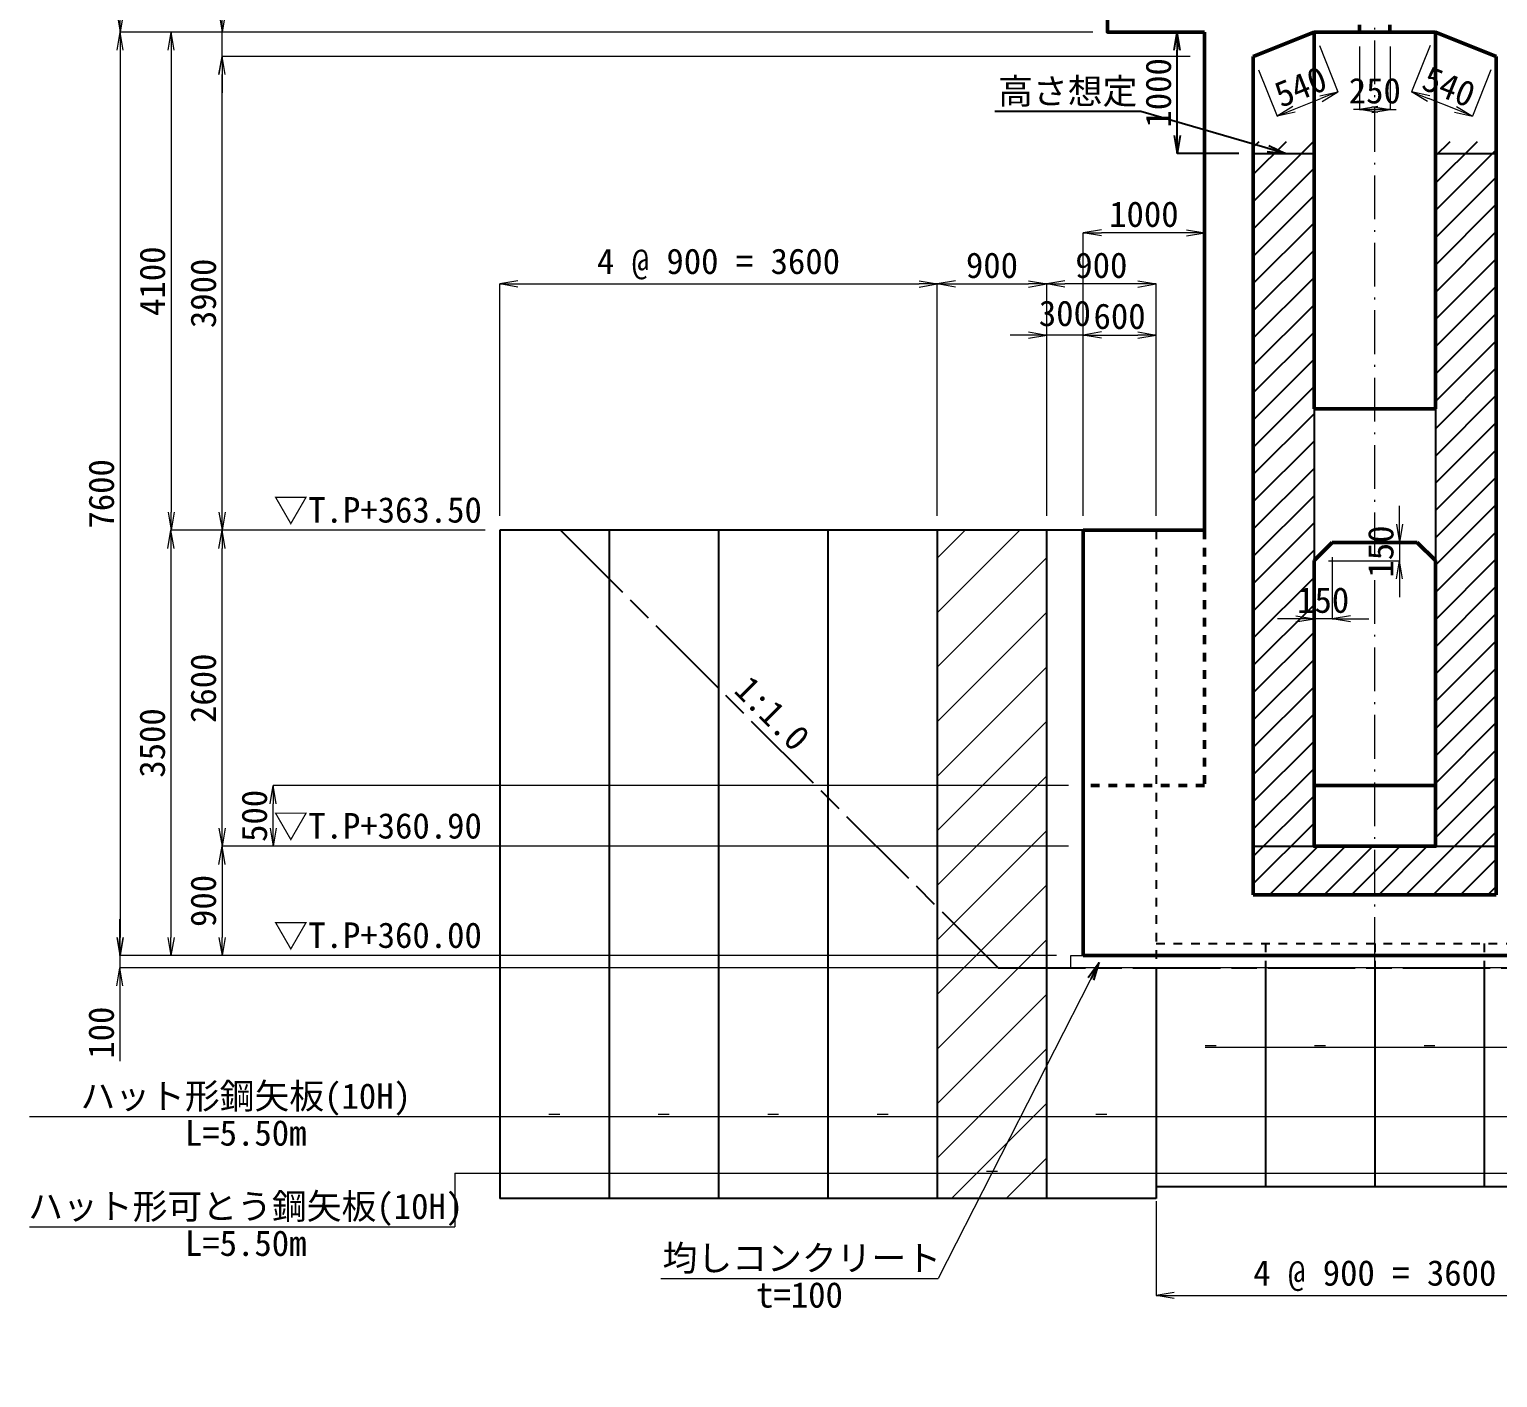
# Model space of a CAD drawing. Header units: millimetres. Extents: x 156724 to 219930, y -98905 to 17820.
# Drawn here: x 191195 to 203275, y -40917 to -29822 of the extents above; entities that cross this region are included whole.
import ezdxf
from ezdxf.enums import TextEntityAlignment as Align

# ---------------------------------------------------------------- set-up
doc = ezdxf.new("R2010")
doc.units = ezdxf.units.MM
doc.header["$LTSCALE"] = 60
doc.header["$PDSIZE"] = 300
for name, pattern in [('SXF_一点短鎖線', [9.25, 6, -1.5, 0.25, -1.5]), ('SXF_一点鎖線', [18.5, 12, -1.5, 3.5, -1.5]), ('SXF_跳び破線', [12, 6, -6]), ('点線(短)_2', [2, 1, -1])]:
    doc.linetypes.add(name, pattern=pattern)
doc.layers.get('Defpoints').update_dxf_attribs({"color": 151})
for name, color, linetype, lineweight in [('D-BMK', 2, 'SXF_一点短鎖線', 13), ('D-STR', 1, 'Continuous', 50), ('D-STR-DIM', 7, 'Continuous', 13), ('D-STR-HTXT', 7, 'Continuous', 13), ('D-STR-STR1', 2, 'Continuous', 13), ('D-STR-STR3', 4, 'Continuous', 25), ('D-STR-STR5', 6, 'Continuous', 25), ('D-STR-STR7', 1, 'Continuous', 13), ('D-STR-TXT', 7, 'Continuous', 13)]:
    doc.layers.add(name, color=color, linetype=linetype, lineweight=lineweight)
doc.layers.add('D-WORK2', color=11, linetype='Continuous', plot=False)
doc.styles.add('MS ゴシック', font='MS Gothic.ttf')
doc.dimstyles.new('DIM-60', dxfattribs={"dimscale": 60, "dimtxt": 3.5, "dimasz": 2.5, "dimexe": 0, "dimexo": 2, "dimgap": 0.8, "dimtad": 1, "dimdec": 0, "dimzin": 0, "dimdsep": 46, "dimtxsty": 'MS ゴシック', "dimblk": 'OPEN', "dimcen": 0.1, "dimclrd": 256, "dimclre": 256, "dimclrt": 256, "dimaunit": 1, "dimadec": 4, "dimazin": 0, "dimtfac": 1, "dimtdec": 0, "dimtmove": 0, "dimatfit": 3, "dimldrblk": 'OPEN', "dimfxl": 1, "dimtolj": 1, "dimtzin": 0, "dimlwd": -1, "dimlwe": -1, "dimarcsym": 0})
doc.dimstyles.new('DIM-60-F', dxfattribs={"dimscale": 60, "dimtxt": 3.5, "dimasz": 2.5, "dimexe": 0, "dimexo": 2, "dimgap": 0.8, "dimtad": 1, "dimdec": 0, "dimzin": 0, "dimdsep": 46, "dimtxsty": 'MS ゴシック', "dimblk": 'OPEN', "dimcen": 0.1, "dimaunit": 1, "dimadec": 4, "dimazin": 0, "dimtfac": 1, "dimtdec": 0, "dimtmove": 2, "dimatfit": 3, "dimldrblk": 'OPEN', "dimfxl": 1, "dimtolj": 1, "dimtzin": 0, "dimlwd": -1, "dimlwe": -1, "dimarcsym": 2})

# ---------------------------------------------------------------- blocks, each defined once
blk = doc.blocks.new('_Open')
at = {"color": 0, "linetype": 'ByBlock', "lineweight": -2}
for p, q in [((-1, 0.167), (0, 0)), ((-1, -0.167), (0, 0)), ((0, 0), (-1, 0))]:
    blk.add_line(p, q, dxfattribs=at)
blk = doc.blocks.new('*D185')
at = {"layer": 'Defpoints', "color": 0, "transparency": 16777216}
for p, q in [((200745, -29844), (200638, -29844)), ((200638, -30694), (200638, -29994)), ((201145, -30844), (200638, -30844))]:
    blk.add_line(p, q, dxfattribs=at)
for p in [(200638, -29844), (200865, -29844), (201265, -30844)]:
    blk.add_point(p, dxfattribs=at)
at = {"layer": 'Defpoints', "color": 0, "transparency": 16777216, "xscale": 150, "yscale": 150, "zscale": 150}
for p, rotation in [((200638, -29844), 90), ((200638, -30844), 270)]:
    blk.add_blockref('_Open', p, dxfattribs=dict(at, rotation=rotation))
at = {"layer": 'Defpoints', "color": 0, "transparency": 16777216, "insert": (200485, -30344), "char_height": 210, "attachment_point": 5, "rotation": 90, "style": 'MS ゴシック'}
blk.add_mtext('\\A1;1000', dxfattribs=at)
blk = doc.blocks.new('*D186')
at = {"layer": 'D-STR-DIM', "color": 0, "transparency": 16777216}
for p, q in [((201809, -29955), (201961, -30335)), ((201309, -30155), (201461, -30535)), ((201600, -30479), (201822, -30391))]:
    blk.add_line(p, q, dxfattribs=at)
at = {"layer": 'Defpoints', "color": 0, "transparency": 16777216}
for p in [(201765, -29844), (201265, -30044), (201961, -30335)]:
    blk.add_point(p, dxfattribs=at)
at = {"layer": 'D-STR-DIM', "color": 0, "transparency": 16777216, "xscale": 150, "yscale": 150, "zscale": 150}
for p, rotation in [((201961, -30335), 21.80140948635181), ((201461, -30535), 201.8014094863518)]:
    blk.add_blockref('_Open', p, dxfattribs=dict(at, rotation=rotation))
at = {"layer": 'D-STR-DIM', "color": 0, "transparency": 16777216, "insert": (201654, -30293), "char_height": 210, "attachment_point": 5, "rotation": 21.8014, "style": 'MS ゴシック'}
blk.add_mtext('\\A1;540', dxfattribs=at)
blk = doc.blocks.new('*D187')
at = {"layer": 'D-STR-DIM', "color": 0, "transparency": 16777216}
for p, q in [((202720, -29955), (202568, -30335)), ((203220, -30155), (203068, -30535)), ((202929, -30479), (202707, -30391))]:
    blk.add_line(p, q, dxfattribs=at)
at = {"layer": 'Defpoints', "color": 0, "transparency": 16777216}
for p in [(202765, -29844), (203265, -30044), (202568, -30335)]:
    blk.add_point(p, dxfattribs=at)
at = {"layer": 'D-STR-DIM', "color": 0, "transparency": 16777216, "xscale": 150, "yscale": 150, "zscale": 150}
for p, rotation in [((202568, -30335), 158.1985905136482), ((203068, -30535), 338.1985905136482)]:
    blk.add_blockref('_Open', p, dxfattribs=dict(at, rotation=rotation))
at = {"layer": 'D-STR-DIM', "color": 0, "transparency": 16777216, "insert": (202875, -30293), "char_height": 210, "attachment_point": 5, "rotation": 338.1986, "style": 'MS ゴシック'}
blk.add_mtext('\\A1;540', dxfattribs=at)
blk = doc.blocks.new('*D188')
at = {"layer": 'D-STR-DIM', "color": 0, "transparency": 16777216}
for p, q in [((202140, -29964), (202140, -30481)), ((202390, -29964), (202390, -30481)), ((202240, -30481), (202090, -30481)), ((202140, -30481), (202390, -30481)), ((202290, -30481), (202440, -30481))]:
    blk.add_line(p, q, dxfattribs=at)
at = {"layer": 'Defpoints', "color": 0, "transparency": 16777216}
for p in [(202140, -29844), (202390, -29844), (202390, -30481)]:
    blk.add_point(p, dxfattribs=at)
at = {"layer": 'D-STR-DIM', "color": 0, "transparency": 16777216, "xscale": 150, "yscale": 150, "zscale": 150, "rotation": 180}
blk.add_blockref('_Open', (202140, -30481), dxfattribs=at)
at = {"layer": 'D-STR-DIM', "color": 0, "transparency": 16777216, "xscale": 150, "yscale": 150, "zscale": 150}
blk.add_blockref('_Open', (202390, -30481), dxfattribs=at)
at = {"layer": 'D-STR-DIM', "color": 0, "transparency": 16777216, "insert": (202265, -30328), "char_height": 210, "attachment_point": 5, "style": 'MS ゴシック'}
blk.add_mtext('\\A1;250', dxfattribs=at)
blk = doc.blocks.new('*D202')
at = {"layer": 'D-STR-DIM', "color": 0, "transparency": 16777216}
for p, q in [((200465, -39464), (200465, -40242)), ((204065, -39464), (204065, -40242)), ((200615, -40242), (203915, -40242))]:
    blk.add_line(p, q, dxfattribs=at)
at = {"layer": 'Defpoints', "color": 0, "transparency": 16777216}
for p in [(200465, -39344), (204065, -39344), (204065, -40242)]:
    blk.add_point(p, dxfattribs=at)
at = {"layer": 'D-STR-DIM', "color": 0, "transparency": 16777216, "xscale": 150, "yscale": 150, "zscale": 150, "rotation": 180}
blk.add_blockref('_Open', (200465, -40242), dxfattribs=at)
at = {"layer": 'D-STR-DIM', "color": 0, "transparency": 16777216, "xscale": 150, "yscale": 150, "zscale": 150}
blk.add_blockref('_Open', (204065, -40242), dxfattribs=at)
at = {"layer": 'D-STR-DIM', "color": 0, "transparency": 16777216, "insert": (202265, -40078), "char_height": 210, "attachment_point": 5, "style": 'MS ゴシック'}
blk.add_mtext('\\A1;4 @ 900 = 3600', dxfattribs=at)
blk = doc.blocks.new('*D203')
at = {"layer": 'D-STR-DIM', "color": 0, "transparency": 16777216}
for p, q in [((202468, -33894), (202468, -33744)), ((202035, -34044), (202468, -34044)), ((202468, -34044), (202468, -34194)), ((201885, -34194), (202468, -34194)), ((202468, -34344), (202468, -34494))]:
    blk.add_line(p, q, dxfattribs=at)
at = {"layer": 'Defpoints', "color": 0, "transparency": 16777216}
for p in [(201915, -34044), (201765, -34194), (202468, -34194)]:
    blk.add_point(p, dxfattribs=at)
at = {"layer": 'D-STR-DIM', "color": 0, "transparency": 16777216, "xscale": 150, "yscale": 150, "zscale": 150}
for p, rotation in [((202468, -34044), 270), ((202468, -34194), 90)]:
    blk.add_blockref('_Open', p, dxfattribs=dict(at, rotation=rotation))
at = {"layer": 'D-STR-DIM', "color": 0, "transparency": 16777216, "insert": (202315, -34119), "char_height": 210, "attachment_point": 5, "rotation": 90, "style": 'MS ゴシック'}
blk.add_mtext('\\A1;150', dxfattribs=at)
blk = doc.blocks.new('*D204')
at = {"layer": 'D-STR-DIM', "color": 0, "transparency": 16777216}
for p, q in [((201915, -34164), (201915, -34673)), ((201765, -34314), (201765, -34673)), ((201615, -34673), (201465, -34673)), ((201915, -34673), (201765, -34673)), ((202065, -34673), (202215, -34673))]:
    blk.add_line(p, q, dxfattribs=at)
at = {"layer": 'Defpoints', "color": 0, "transparency": 16777216}
for p in [(201915, -34044), (201765, -34194), (201765, -34673)]:
    blk.add_point(p, dxfattribs=at)
at = {"layer": 'D-STR-DIM', "color": 0, "transparency": 16777216, "xscale": 150, "yscale": 150, "zscale": 150}
blk.add_blockref('_Open', (201765, -34673), dxfattribs=at)
at = {"layer": 'D-STR-DIM', "color": 0, "transparency": 16777216, "xscale": 150, "yscale": 150, "zscale": 150, "rotation": 180}
blk.add_blockref('_Open', (201915, -34673), dxfattribs=at)
at = {"layer": 'D-STR-DIM', "color": 0, "transparency": 16777216, "insert": (201840, -34520), "char_height": 210, "attachment_point": 5, "style": 'MS ゴシック'}
blk.add_mtext('\\A1;150', dxfattribs=at)
blk = doc.blocks.new('*D205')
at = {"layer": 'D-STR-DIM', "color": 0, "transparency": 16777216}
for p, q in [((199865, -33824), (199865, -31497)), ((200715, -31497), (200015, -31497)), ((200865, -33824), (200865, -31497))]:
    blk.add_line(p, q, dxfattribs=at)
at = {"layer": 'Defpoints', "color": 0, "transparency": 16777216}
for p in [(199865, -31497), (199865, -33944), (200865, -33944)]:
    blk.add_point(p, dxfattribs=at)
at = {"layer": 'D-STR-DIM', "color": 0, "transparency": 16777216, "xscale": 150, "yscale": 150, "zscale": 150, "rotation": 180}
blk.add_blockref('_Open', (199865, -31497), dxfattribs=at)
at = {"layer": 'D-STR-DIM', "color": 0, "transparency": 16777216, "xscale": 150, "yscale": 150, "zscale": 150}
blk.add_blockref('_Open', (200865, -31497), dxfattribs=at)
at = {"layer": 'D-STR-DIM', "color": 0, "transparency": 16777216, "insert": (200365, -31344), "char_height": 210, "attachment_point": 5, "style": 'MS ゴシック'}
blk.add_mtext('\\A1;1000', dxfattribs=at)
blk = doc.blocks.new('*D206')
at = {"layer": 'D-STR-DIM', "color": 0, "transparency": 16777216}
for p, q in [((195065, -33824), (195065, -31917)), ((195215, -31917), (198515, -31917)), ((198665, -33824), (198665, -31917))]:
    blk.add_line(p, q, dxfattribs=at)
at = {"layer": 'Defpoints', "color": 0, "transparency": 16777216}
for p in [(198665, -31917), (195065, -33944), (198665, -33944)]:
    blk.add_point(p, dxfattribs=at)
at = {"layer": 'D-STR-DIM', "color": 0, "transparency": 16777216, "xscale": 150, "yscale": 150, "zscale": 150, "rotation": 180}
blk.add_blockref('_Open', (195065, -31917), dxfattribs=at)
at = {"layer": 'D-STR-DIM', "color": 0, "transparency": 16777216, "xscale": 150, "yscale": 150, "zscale": 150}
blk.add_blockref('_Open', (198665, -31917), dxfattribs=at)
at = {"layer": 'D-STR-DIM', "color": 0, "transparency": 16777216, "insert": (196865, -31753), "char_height": 210, "attachment_point": 5, "style": 'MS ゴシック'}
blk.add_mtext('\\A1;4 @ 900 = 3600', dxfattribs=at)
blk = doc.blocks.new('*D207')
at = {"layer": 'D-STR-DIM', "color": 0, "transparency": 16777216}
for p, q in [((199565, -33824), (199565, -31917)), ((200315, -31917), (199715, -31917)), ((200465, -33824), (200465, -31917))]:
    blk.add_line(p, q, dxfattribs=at)
at = {"layer": 'Defpoints', "color": 0, "transparency": 16777216}
for p in [(199565, -31917), (199565, -33944), (200465, -33944)]:
    blk.add_point(p, dxfattribs=at)
at = {"layer": 'D-STR-DIM', "color": 0, "transparency": 16777216, "xscale": 150, "yscale": 150, "zscale": 150, "rotation": 180}
blk.add_blockref('_Open', (199565, -31917), dxfattribs=at)
at = {"layer": 'D-STR-DIM', "color": 0, "transparency": 16777216, "xscale": 150, "yscale": 150, "zscale": 150}
blk.add_blockref('_Open', (200465, -31917), dxfattribs=at)
at = {"layer": 'D-STR-DIM', "color": 0, "transparency": 16777216, "insert": (200015, -31764), "char_height": 210, "attachment_point": 5, "style": 'MS ゴシック'}
blk.add_mtext('\\A1;900', dxfattribs=at)
blk = doc.blocks.new('*D208')
at = {"layer": 'D-STR-DIM', "color": 0, "transparency": 16777216}
for p, q in [((199415, -32337), (199265, -32337)), ((199565, -33824), (199565, -32337)), ((199865, -32337), (199565, -32337)), ((199865, -33824), (199865, -32337)), ((200015, -32337), (200165, -32337))]:
    blk.add_line(p, q, dxfattribs=at)
at = {"layer": 'Defpoints', "color": 0, "transparency": 16777216}
for p in [(199565, -32337), (199565, -33944), (199865, -33944)]:
    blk.add_point(p, dxfattribs=at)
at = {"layer": 'D-STR-DIM', "color": 0, "transparency": 16777216, "xscale": 150, "yscale": 150, "zscale": 150}
blk.add_blockref('_Open', (199565, -32337), dxfattribs=at)
at = {"layer": 'D-STR-DIM', "color": 0, "transparency": 16777216, "xscale": 150, "yscale": 150, "zscale": 150, "rotation": 180}
blk.add_blockref('_Open', (199865, -32337), dxfattribs=at)
at = {"layer": 'D-STR-DIM', "color": 0, "transparency": 16777216, "insert": (199715, -32160), "char_height": 210, "attachment_point": 5, "style": 'MS ゴシック'}
blk.add_mtext('\\A1;300', dxfattribs=at)
blk = doc.blocks.new('*D209')
at = {"layer": 'D-STR-DIM', "transparency": 16777216}
for p, q in [((199865, -33824), (199865, -32337)), ((200015, -32337), (200315, -32337)), ((200465, -33824), (200465, -32337))]:
    blk.add_line(p, q, dxfattribs=at)
at = {"layer": 'Defpoints', "color": 0, "transparency": 16777216}
for p in [(200465, -32337), (199865, -33944), (200465, -33944)]:
    blk.add_point(p, dxfattribs=at)
at = {"layer": 'D-STR-DIM', "transparency": 16777216, "xscale": 150, "yscale": 150, "zscale": 150, "rotation": 180}
blk.add_blockref('_Open', (199865, -32337), dxfattribs=at)
at = {"layer": 'D-STR-DIM', "transparency": 16777216, "xscale": 150, "yscale": 150, "zscale": 150}
blk.add_blockref('_Open', (200465, -32337), dxfattribs=at)
at = {"layer": 'D-STR-DIM', "transparency": 16777216, "insert": (200165, -32184), "char_height": 210, "attachment_point": 5, "style": 'MS ゴシック'}
blk.add_mtext('\\A1;600', dxfattribs=at)
blk = doc.blocks.new('*D210')
at = {"layer": 'D-STR-DIM', "color": 0, "transparency": 16777216}
for p, q in [((198665, -33824), (198665, -31917)), ((198815, -31917), (199415, -31917)), ((199565, -33824), (199565, -31917))]:
    blk.add_line(p, q, dxfattribs=at)
at = {"layer": 'Defpoints', "color": 0, "transparency": 16777216}
for p in [(199565, -31917), (198665, -33944), (199565, -33944)]:
    blk.add_point(p, dxfattribs=at)
at = {"layer": 'D-STR-DIM', "color": 0, "transparency": 16777216, "xscale": 150, "yscale": 150, "zscale": 150, "rotation": 180}
blk.add_blockref('_Open', (198665, -31917), dxfattribs=at)
at = {"layer": 'D-STR-DIM', "color": 0, "transparency": 16777216, "xscale": 150, "yscale": 150, "zscale": 150}
blk.add_blockref('_Open', (199565, -31917), dxfattribs=at)
at = {"layer": 'D-STR-DIM', "color": 0, "transparency": 16777216, "insert": (199115, -31764), "char_height": 210, "attachment_point": 5, "style": 'MS ゴシック'}
blk.add_mtext('\\A1;900', dxfattribs=at)
blk = doc.blocks.new('*D227')
at = {"layer": 'D-STR-DIM', "color": 0, "transparency": 16777216}
for p, q in [((199945, -29144), (191941, -29144)), ((191941, -29294), (191941, -29694)), ((199945, -29844), (191941, -29844))]:
    blk.add_line(p, q, dxfattribs=at)
at = {"layer": 'Defpoints', "color": 0, "transparency": 16777216}
for p in [(200065, -29144), (191941, -29844), (200065, -29844)]:
    blk.add_point(p, dxfattribs=at)
at = {"layer": 'D-STR-DIM', "color": 0, "transparency": 16777216, "xscale": 150, "yscale": 150, "zscale": 150}
for p, rotation in [((191941, -29144), 90), ((191941, -29844), 270)]:
    blk.add_blockref('_Open', p, dxfattribs=dict(at, rotation=rotation))
at = {"layer": 'D-STR-DIM', "color": 0, "transparency": 16777216, "insert": (191788, -29494), "char_height": 210, "attachment_point": 5, "rotation": 90, "style": 'MS ゴシック'}
blk.add_mtext('\\A1;700', dxfattribs=at)
blk = doc.blocks.new('*D228')
at = {"layer": 'D-STR-DIM', "color": 0, "transparency": 16777216}
for p, q in [((199945, -29844), (191941, -29844)), ((191941, -29994), (191941, -37294)), ((199645, -37444), (191941, -37444))]:
    blk.add_line(p, q, dxfattribs=at)
at = {"layer": 'Defpoints', "color": 0, "transparency": 16777216}
for p in [(200065, -29844), (191941, -37444), (199765, -37444)]:
    blk.add_point(p, dxfattribs=at)
at = {"layer": 'D-STR-DIM', "color": 0, "transparency": 16777216, "xscale": 150, "yscale": 150, "zscale": 150}
for p, rotation in [((191941, -29844), 90), ((191941, -37444), 270)]:
    blk.add_blockref('_Open', p, dxfattribs=dict(at, rotation=rotation))
at = {"layer": 'D-STR-DIM', "color": 0, "transparency": 16777216, "insert": (191788, -33644), "char_height": 210, "attachment_point": 5, "rotation": 90, "style": 'MS ゴシック'}
blk.add_mtext('\\A1;7600', dxfattribs=at)
blk = doc.blocks.new('*D229')
at = {"layer": 'D-STR-DIM', "color": 0, "transparency": 16777216}
for p, q in [((191940, -37294), (191940, -37144)), ((199645, -37444), (191940, -37444)), ((191940, -37444), (191940, -37544)), ((199645, -37544), (191940, -37544)), ((191940, -37694), (191940, -38312))]:
    blk.add_line(p, q, dxfattribs=at)
at = {"layer": 'Defpoints', "color": 0, "transparency": 16777216}
for p in [(199765, -37444), (191940, -37544), (199765, -37544)]:
    blk.add_point(p, dxfattribs=at)
at = {"layer": 'D-STR-DIM', "color": 0, "transparency": 16777216, "xscale": 150, "yscale": 150, "zscale": 150}
for p, rotation in [((191940, -37444), 270), ((191940, -37544), 90)]:
    blk.add_blockref('_Open', p, dxfattribs=dict(at, rotation=rotation))
at = {"layer": 'D-STR-DIM', "color": 0, "transparency": 16777216, "insert": (191787, -38078), "char_height": 210, "attachment_point": 5, "rotation": 90, "style": 'MS ゴシック'}
blk.add_mtext('\\A1;100', dxfattribs=at)
blk = doc.blocks.new('*D230')
at = {"layer": 'D-STR-DIM', "color": 0, "transparency": 16777216}
for p, q in [((199945, -29844), (192361, -29844)), ((192361, -29994), (192361, -33794)), ((194945, -33944), (192361, -33944))]:
    blk.add_line(p, q, dxfattribs=at)
at = {"layer": 'Defpoints', "color": 0, "transparency": 16777216}
for p in [(200065, -29844), (192361, -33944), (195065, -33944)]:
    blk.add_point(p, dxfattribs=at)
at = {"layer": 'D-STR-DIM', "color": 0, "transparency": 16777216, "xscale": 150, "yscale": 150, "zscale": 150}
for p, rotation in [((192361, -29844), 90), ((192361, -33944), 270)]:
    blk.add_blockref('_Open', p, dxfattribs=dict(at, rotation=rotation))
at = {"layer": 'D-STR-DIM', "color": 0, "transparency": 16777216, "insert": (192208, -31894), "char_height": 210, "attachment_point": 5, "rotation": 90, "style": 'MS ゴシック'}
blk.add_mtext('\\A1;4100', dxfattribs=at)
blk = doc.blocks.new('*D231')
at = {"layer": 'D-STR-DIM', "color": 0, "transparency": 16777216}
for p, q in [((194945, -33944), (192780, -33944)), ((192780, -36394), (192780, -34094)), ((199745, -36544), (192780, -36544))]:
    blk.add_line(p, q, dxfattribs=at)
at = {"layer": 'Defpoints', "color": 0, "transparency": 16777216}
for p in [(192780, -33944), (195065, -33944), (199865, -36544)]:
    blk.add_point(p, dxfattribs=at)
at = {"layer": 'D-STR-DIM', "color": 0, "transparency": 16777216, "xscale": 150, "yscale": 150, "zscale": 150}
for p, rotation in [((192780, -33944), 90), ((192780, -36544), 270)]:
    blk.add_blockref('_Open', p, dxfattribs=dict(at, rotation=rotation))
at = {"layer": 'D-STR-DIM', "color": 0, "transparency": 16777216, "insert": (192627, -35244), "char_height": 210, "attachment_point": 5, "rotation": 90, "style": 'MS ゴシック'}
blk.add_mtext('\\A1;2600', dxfattribs=at)
blk = doc.blocks.new('*D232')
at = {"layer": 'D-STR-DIM', "color": 0, "transparency": 16777216}
for p, q in [((194945, -33944), (192360, -33944)), ((192360, -34094), (192360, -37294)), ((199645, -37444), (192360, -37444))]:
    blk.add_line(p, q, dxfattribs=at)
at = {"layer": 'Defpoints', "color": 0, "transparency": 16777216}
for p in [(195065, -33944), (192360, -37444), (199765, -37444)]:
    blk.add_point(p, dxfattribs=at)
at = {"layer": 'D-STR-DIM', "color": 0, "transparency": 16777216, "xscale": 150, "yscale": 150, "zscale": 150}
for p, rotation in [((192360, -33944), 90), ((192360, -37444), 270)]:
    blk.add_blockref('_Open', p, dxfattribs=dict(at, rotation=rotation))
at = {"layer": 'D-STR-DIM', "color": 0, "transparency": 16777216, "insert": (192207, -35694), "char_height": 210, "attachment_point": 5, "rotation": 90, "style": 'MS ゴシック'}
blk.add_mtext('\\A1;3500', dxfattribs=at)
blk = doc.blocks.new('*D233')
at = {"layer": 'D-STR-DIM', "color": 0, "transparency": 16777216}
for p, q in [((199745, -36544), (192780, -36544)), ((192780, -36694), (192780, -37294)), ((199645, -37444), (192780, -37444))]:
    blk.add_line(p, q, dxfattribs=at)
at = {"layer": 'Defpoints', "color": 0, "transparency": 16777216}
for p in [(199865, -36544), (192780, -37444), (199765, -37444)]:
    blk.add_point(p, dxfattribs=at)
at = {"layer": 'D-STR-DIM', "color": 0, "transparency": 16777216, "xscale": 150, "yscale": 150, "zscale": 150}
for p, rotation in [((192780, -36544), 90), ((192780, -37444), 270)]:
    blk.add_blockref('_Open', p, dxfattribs=dict(at, rotation=rotation))
at = {"layer": 'D-STR-DIM', "color": 0, "transparency": 16777216, "insert": (192627, -36994), "char_height": 210, "attachment_point": 5, "rotation": 90, "style": 'MS ゴシック'}
blk.add_mtext('\\A1;900', dxfattribs=at)
blk = doc.blocks.new('*D128')
at = {"layer": 'D-STR-DIM', "color": 0, "transparency": 16777216}
for p, q in [((192781, -29694), (192781, -29062)), ((199945, -29844), (192781, -29844)), ((192781, -30044), (192781, -29844)), ((200745, -30044), (192781, -30044)), ((192781, -30194), (192781, -30344))]:
    blk.add_line(p, q, dxfattribs=at)
at = {"layer": 'Defpoints', "color": 0, "transparency": 16777216}
for p in [(200065, -29844), (192781, -30044), (200865, -30044)]:
    blk.add_point(p, dxfattribs=at)
at = {"layer": 'D-STR-DIM', "color": 0, "transparency": 16777216, "xscale": 150, "yscale": 150, "zscale": 150}
for p, rotation in [((192781, -29844), 270), ((192781, -30044), 90)]:
    blk.add_blockref('_Open', p, dxfattribs=dict(at, rotation=rotation))
at = {"layer": 'D-STR-DIM', "color": 0, "transparency": 16777216, "insert": (192628, -29303), "char_height": 210, "attachment_point": 5, "rotation": 90, "style": 'MS ゴシック'}
blk.add_mtext('\\A1;200', dxfattribs=at)
blk = doc.blocks.new('*D129')
at = {"layer": 'D-STR-DIM', "color": 0, "transparency": 16777216}
for p, q in [((200745, -30044), (192780, -30044)), ((192780, -33794), (192780, -30194)), ((194945, -33944), (192780, -33944))]:
    blk.add_line(p, q, dxfattribs=at)
at = {"layer": 'Defpoints', "color": 0, "transparency": 16777216}
for p in [(192780, -30044), (200865, -30044), (195065, -33944)]:
    blk.add_point(p, dxfattribs=at)
at = {"layer": 'D-STR-DIM', "color": 0, "transparency": 16777216, "xscale": 150, "yscale": 150, "zscale": 150}
for p, rotation in [((192780, -30044), 90), ((192780, -33944), 270)]:
    blk.add_blockref('_Open', p, dxfattribs=dict(at, rotation=rotation))
at = {"layer": 'D-STR-DIM', "color": 0, "transparency": 16777216, "insert": (192627, -31994), "char_height": 210, "attachment_point": 5, "rotation": 90, "style": 'MS ゴシック'}
blk.add_mtext('\\A1;3900', dxfattribs=at)
blk = doc.blocks.new('*D677')
at = {"layer": 'D-STR-DIM', "color": 0, "transparency": 16777216}
for p, q in [((199745, -36044), (193200, -36044)), ((193200, -36394), (193200, -36194)), ((199745, -36544), (193200, -36544))]:
    blk.add_line(p, q, dxfattribs=at)
at = {"layer": 'Defpoints', "color": 0, "transparency": 16777216}
for p in [(193200, -36044), (199865, -36044), (199865, -36544)]:
    blk.add_point(p, dxfattribs=at)
at = {"layer": 'D-STR-DIM', "color": 0, "transparency": 16777216, "xscale": 150, "yscale": 150, "zscale": 150}
for p, rotation in [((193200, -36044), 90), ((193200, -36544), 270)]:
    blk.add_blockref('_Open', p, dxfattribs=dict(at, rotation=rotation))
at = {"layer": 'D-STR-DIM', "color": 0, "transparency": 16777216, "insert": (193047, -36294), "char_height": 210, "attachment_point": 5, "rotation": 90, "style": 'MS ゴシック'}
blk.add_mtext('\\A1;500', dxfattribs=at)

msp = doc.modelspace()

# ---------------------------------------------------------------- hatches: boundary and pattern name
at = {"layer": 'D-STR-STR1'}
h = msp.add_hatch(dxfattribs=at)
h.set_pattern_fill('ANSI31', color=256, scale=100)
h.set_pattern_definition([(45, (900, 1100), (-224.5064, 224.5064), [])])
h.paths.add_polyline_path([(199564.6, -33943.7), (198664.6, -33943.7), (198664.6, -39443.7), (199564.6, -39443.7)])
at = {"layer": 'Defpoints'}
h = msp.add_hatch(dxfattribs=at)
h.set_pattern_fill('ANSI31', color=256, scale=50)
h.set_pattern_definition([(45, (-141026.45, -6463.83), (-112.2532, 112.2532), [])])
h.paths.add_polyline_path([(201764.6, -30743.7), (201264.6, -30743.7), (201264.6, -36943.7), (202264.6, -36943.7), (202264.6, -36543.7), (201764.6, -36543.7), (201764.6, -36043.7), (201764.6, -34193.7), (201764.6, -33043.7)])
h.paths.add_polyline_path([(203264.6, -30743.7), (202764.6, -30743.7), (202764.6, -33043.7), (202764.6, -34193.7), (202764.6, -36043.7), (202764.6, -36543.7), (202264.6, -36543.7), (202264.6, -36943.7), (203264.6, -36943.7)])

# ---------------------------------------------------------------- linework, layer by layer
at = {"layer": 'D-BMK'}
msp.add_line((202264.6, -38043.7), (202264.6, -28780.2), dxfattribs=at)
at = {"layer": 'D-STR', "linetype": '点線(短)_2'}
for p, q in [((202139.6, -29843.7), (202139.6, -29143.7)), ((202389.6, -29843.7), (202389.6, -29143.7))]:
    msp.add_line(p, q, dxfattribs=at)
at = {"layer": 'D-STR'}
for p, q in [((200064.7, -29843.7), (200064.7, -29843.7)), ((200864.6, -29843.7), (200864.6, -33043.7)), ((201264.6, -30043.7), (201764.6, -29843.7)), ((202764.6, -29843.7), (201764.6, -29843.7)), ((201764.6, -29843.7), (201764.6, -32943.7)), ((202764.6, -29843.7), (202764.6, -32943.7)), ((202764.6, -29843.7), (203264.6, -30043.7)), ((201264.6, -30043.7), (201264.6, -36943.7)), ((203264.6, -30043.7), (203264.6, -36943.7)), ((201764.6, -32943.7), (202764.6, -32943.7)), ((200864.6, -33043.7), (200864.6, -33843.7)), ((199864.6, -33943.7), (200864.6, -33943.7)), ((199864.6, -37443.7), (199864.6, -33943.7)), ((200864.6, -33943.7), (200864.6, -33843.7)), ((201764.6, -34193.7), (201914.6, -34043.7)), ((201914.6, -34043.7), (202614.6, -34043.7)), ((202614.6, -34043.7), (202764.6, -34193.7)), ((201764.6, -36043.7), (201764.6, -34193.7)), ((202764.6, -36043.7), (202764.6, -34193.7)), ((201764.6, -36043.7), (202764.6, -36043.7)), ((201264.6, -36943.7), (203264.6, -36943.7)), ((199864.6, -37443.7), (204664.6, -37443.7))]:
    msp.add_line(p, q, dxfattribs=at)
at = {"layer": 'D-STR', "linetype": 'SXF_跳び破線', "ltscale": 0.2}
for p, q in [((200864.6, -33943.7), (200864.6, -36043.7)), ((200864.6, -36043.7), (199864.6, -36043.7))]:
    msp.add_line(p, q, dxfattribs=at)
at = {"layer": 'D-STR'}
for points in [[(203664.6, -29843.7), (204464.5, -29843.7), (204464.5, -29143.7), (200064.7, -29143.7), (200064.7, -29843.7), (200864.6, -29843.7)], [(201764.6, -36043.7), (201764.6, -36543.7), (202764.6, -36543.7), (202764.6, -36043.7)]]:
    msp.add_lwpolyline(points, dxfattribs=at)
at = {"layer": 'D-STR-HTXT'}
for p, q in [((200869.6, -38182.7), (200959.6, -38182.7)), ((210232.6, -38200.7), (200869.6, -38200.7)), ((201769.6, -38182.7), (201859.6, -38182.7)), ((202669.6, -38182.7), (202759.6, -38182.7)), ((191194.9, -38767.7), (194694.9, -38767.7)), ((194694.9, -38767.7), (209059.6, -38767.7)), ((195469.6, -38749.7), (195559.6, -38749.7)), ((196369.6, -38749.7), (196459.6, -38749.7)), ((197269.6, -38749.7), (197359.6, -38749.7)), ((198169.6, -38749.7), (198259.6, -38749.7)), ((199969.6, -38749.7), (200059.6, -38749.7)), ((194694.9, -39234.8), (205459.6, -39234.8)), ((199069.6, -39216.8), (199159.6, -39216.8)), ((191194.9, -39675.2), (194694.9, -39675.2)), ((196391.4, -40100.7), (198671.4, -40100.7))]:
    msp.add_line(p, q, dxfattribs=at)
at = {"layer": 'D-STR-STR3'}
for p, q in [((199864.6, -33943.7), (195064.6, -33943.7)), ((195064.6, -33943.7), (195064.6, -39443.7)), ((195964.6, -33943.7), (195964.6, -39443.7)), ((196864.6, -33943.7), (196864.6, -39443.7)), ((197764.6, -33943.7), (197764.6, -39443.7)), ((198664.6, -33943.7), (198664.6, -39443.7)), ((199564.6, -33943.7), (199564.6, -39443.7)), ((200464.6, -37543.7), (200464.6, -39443.7)), ((201364.6, -37543.7), (201364.6, -39343.7)), ((202264.6, -37543.7), (202264.6, -39343.7)), ((203164.6, -37543.7), (203164.6, -39343.7)), ((200464.6, -39343.7), (204064.6, -39343.7)), ((200464.6, -39443.7), (195064.6, -39443.7))]:
    msp.add_line(p, q, dxfattribs=at)
at = {"layer": 'D-STR-STR3', "linetype": 'SXF_跳び破線', "ltscale": 0.2}
for p, q in [((200464.6, -33943.7), (199864.6, -33943.7)), ((200464.6, -33943.7), (200464.6, -37543.7)), ((200464.6, -37343.7), (204064.6, -37343.7)), ((201364.6, -37343.7), (201364.6, -37543.7)), ((202264.6, -37343.7), (202264.6, -37543.7)), ((203164.6, -37343.7), (203164.6, -37543.7))]:
    msp.add_line(p, q, dxfattribs=at)
at = {"layer": 'D-STR-STR5', "color": 0, "linetype": 'SXF_一点鎖線'}
msp.add_lwpolyline([(195564.6, -33943.7), (199164.6, -37543.7), (205364.6, -37543.7), (208964.6, -33943.7)], dxfattribs=at)
at = {"layer": 'D-STR-STR7'}
msp.add_lwpolyline([(204664.6, -37443.7), (204764.6, -37443.7), (204764.6, -37543.7), (199764.6, -37543.7), (199764.6, -37443.7), (199864.6, -37443.7)], dxfattribs=at)
at = {"layer": 'D-STR-TXT'}
msp.add_line((194694.9, -39234.8), (194694.9, -39675.2), dxfattribs=at)
at = {"layer": 'D-WORK2'}
for p, q in [((201764.6, -32943.7), (201764.6, -34193.7)), ((202764.6, -32943.7), (202764.6, -34193.7))]:
    msp.add_line(p, q, dxfattribs=at)
at = {"layer": 'Defpoints'}
for p, q in [((200338.4, -30498.5), (199138.4, -30498.5)), ((201264.6, -30843.7), (201764.6, -30843.7)), ((202764.6, -30843.7), (203264.6, -30843.7)), ((201264.6, -36543.7), (203264.6, -36543.7))]:
    msp.add_line(p, q, dxfattribs=at)

# ---------------------------------------------------------------- texts
at = {"layer": 'D-STR-TXT', "style": 'MS ゴシック'}
for s, p in [('▽T.P+363.50', (194060.3, -33943.7)), ('▽T.P+360.90', (194060.3, -36543.7)), ('▽T.P+360.00', (194060.3, -37443.7)), ('ハット形鋼矢板(10H)', (192974.9, -38767.7)), ('ハット形可とう鋼矢板(10H)', (192974.9, -39675.2)), ('均しコンクリート', (197550.6, -40100.7))]:
    msp.add_text(s, height=210, dxfattribs=at).set_placement(p, align=Align.BOTTOM_CENTER)
msp.add_text('1:1.0', height=210, rotation=315, dxfattribs=at).set_placement((197189.2, -35568.3), align=Align.BOTTOM_CENTER)
for s, p in [('L=5.50m', (192974.9, -38797.7)), ('L=5.50m', (192974.9, -39705.2)), ('t=100', (197531.4, -40130.7))]:
    msp.add_text(s, height=210, dxfattribs=at).set_placement(p, align=Align.TOP_CENTER)
at = {"layer": 'Defpoints', "style": 'MS ゴシック'}
msp.add_text('高さ想定', height=210, dxfattribs=at).set_placement((199738.4, -30498.5), align=Align.BOTTOM_CENTER)

# ---------------------------------------------------------------- dimensions: what is measured, and where the dimension line sits
at = {"layer": 'D-STR-DIM'}
for base, p1, p2, picture, middle in [((192780.5, -30043.7), (200064.7, -29843.7), (200864.6, -30043.7), '*D128', (192780.5, -29302.8)), ((191940.4, -37543.7), (199764.6, -37443.7), (199764.6, -37543.7), '*D229', (191940.4, -38077.7))]:
    dim = msp.add_linear_dim(base=base, p1=p1, p2=p2, angle=90, dimstyle='DIM-60-F', override={"dimtmove": 0}, dxfattribs=at)
    dim.commit()
    dim.dimension.update_dxf_attribs({"geometry": picture, "text_midpoint": middle, "dimtype": 160})
for base, p1, p2, angle, picture, middle in [((191940.7, -29843.7), (200064.7, -29143.7), (200064.7, -29843.7), 90, '*D227', (191787.7, -29493.7)), ((191940.5, -37443.7), (200064.7, -29843.7), (199764.6, -37443.7), 90, '*D228', (191787.5, -33643.7)), ((192360.5, -33943.7), (200064.7, -29843.7), (195064.6, -33943.7), 90, '*D230', (192207.5, -31893.7)), ((199864.6, -31497.3), (200864.6, -33943.7), (199864.6, -33943.7), 180, '*D205', (200364.6, -31344.3)), ((199564.6, -31917.3), (200464.6, -33943.7), (199564.6, -33943.7), 180, '*D207', (200014.6, -31764.3)), ((199564.6, -32337.3), (199864.6, -33943.7), (199564.6, -33943.7), 180, '*D208', (199714.6, -32160.3)), ((192360.4, -37443.7), (195064.6, -33943.7), (199764.6, -37443.7), 90, '*D232', (192207.4, -35693.7)), ((192780.4, -33943.7), (199864.6, -36543.7), (195064.6, -33943.7), 90, '*D231', (192627.4, -35243.7)), ((193200.4, -36043.7), (199864.6, -36543.7), (199864.6, -36043.7), 90, '*D677', (193047.4, -36293.7)), ((192780.4, -37443.7), (199864.6, -36543.7), (199764.6, -37443.7), 90, '*D233', (192627.4, -36993.7))]:
    dim = msp.add_linear_dim(base=base, p1=p1, p2=p2, angle=angle, dimstyle='DIM-60-F', dxfattribs=at)
    dim.commit()
    dim.dimension.update_dxf_attribs({"geometry": picture, "text_midpoint": middle})
for p1, p2, distance, picture, middle in [((201264.6, -30043.7), (201764.6, -29843.7), -529.3, '*D186', (201654.3, -30293.1)), ((203264.6, -30043.7), (202764.6, -29843.7), 529.3, '*D187', (202874.8, -30293.1))]:
    dim = msp.add_aligned_dim(p1=p1, p2=p2, distance=distance, dimstyle='DIM-60-F', override={"dimrnd": 10, "dimtix": 1}, dxfattribs=at)
    dim.commit()
    dim.dimension.update_dxf_attribs({"geometry": picture, "text_midpoint": middle})
for base, p1, p2, picture, middle in [((202389.6, -30480.6), (202139.6, -29843.7), (202389.6, -29843.7), '*D188', (202264.6, -30327.6)), ((201764.6, -34672.8), (201914.6, -34043.7), (201764.6, -34193.7), '*D204', (201839.6, -34519.8))]:
    dim = msp.add_linear_dim(base=base, p1=p1, p2=p2, dimstyle='DIM-60-F', override={"dimtix": 1}, dxfattribs=at)
    dim.commit()
    dim.dimension.update_dxf_attribs({"geometry": picture, "text_midpoint": middle})
for base, p1, p2, angle, override, picture, middle in [((192780.4, -30043.7), (195064.6, -33943.7), (200864.6, -30043.7), 270, {"dimtmove": 0}, '*D129', (192627.4, -31993.7)), ((202468, -34193.7), (201914.6, -34043.7), (201764.6, -34193.7), 90, {"dimtix": 1}, '*D203', (202315, -34118.7))]:
    dim = msp.add_linear_dim(base=base, p1=p1, p2=p2, angle=angle, dimstyle='DIM-60-F', override=override, dxfattribs=at)
    dim.commit()
    dim.dimension.update_dxf_attribs({"geometry": picture, "text_midpoint": middle})
for base, p1, p2, picture, middle in [((198664.6, -31917.3), (195064.6, -33943.7), (198664.6, -33943.7), '*D206', (196864.6, -31753.1)), ((204064.6, -40242), (200464.6, -39343.7), (204064.6, -39343.7), '*D202', (202264.6, -40077.8))]:
    dim = msp.add_linear_dim(base=base, p1=p1, p2=p2, text='4 @ 900 = <>', dimstyle='DIM-60-F', dxfattribs=at)
    dim.commit()
    dim.dimension.update_dxf_attribs({"geometry": picture, "text_midpoint": middle})
for base, p1, p2, dimstyle, picture, middle in [((199564.6, -31917.3), (198664.6, -33943.7), (199564.6, -33943.7), 'DIM-60-F', '*D210', (199114.6, -31764.3)), ((200464.6, -32337.3), (199864.6, -33943.7), (200464.6, -33943.7), 'DIM-60', '*D209', (200164.6, -32184.3))]:
    dim = msp.add_linear_dim(base=base, p1=p1, p2=p2, dimstyle=dimstyle, dxfattribs=at)
    dim.commit()
    dim.dimension.update_dxf_attribs({"geometry": picture, "text_midpoint": middle})
at = {"layer": 'Defpoints'}
dim = msp.add_linear_dim(base=(200637.5, -29843.7), p1=(201264.6, -30843.7), p2=(200864.6, -29843.7), angle=90, dimstyle='DIM-60-F', dxfattribs=at)
dim.commit()
dim.dimension.update_dxf_attribs({"geometry": '*D185', "text_midpoint": (200484.5, -30343.7)})

# ---------------------------------------------------------------- leaders
at = {"layer": 'D-STR-HTXT'}
msp.add_leader([(199997.8, -37501.1), (198671.4, -40100.7)], dimstyle='DIM-60-F', override={"dimtad": 0}, dxfattribs=at)
at = {"layer": 'Defpoints'}
msp.add_leader([(201529.1, -30843.7), (200338.4, -30498.5)], dimstyle='DIM-60-F', override={"dimtad": 0}, dxfattribs=at)

doc.saveas('drawing.dxf')
